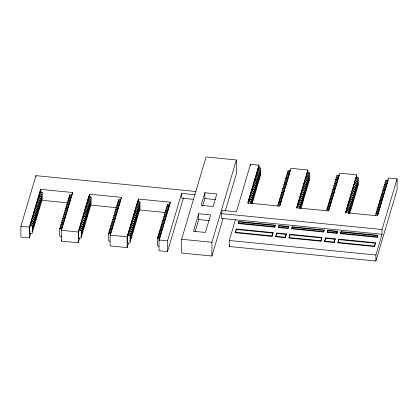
<?xml version="1.0" encoding="UTF-8"?>
<svg xmlns="http://www.w3.org/2000/svg" width="418" height="418" viewBox="0 0 418 418"><rect width="100%" height="100%" fill="white"/><g stroke="black" fill="none" stroke-linecap="round" stroke-linejoin="round"><path stroke-width="0.63" d="M30.686 233.61L29.396 237.946L20.9 237.105L20.9 226.31L35.958 175.649L196.032 191.507M29.396 237.946L29.396 227.152L40.63 189.354L72.507 192.515L72.507 194.417M31.935 231.441L32.975 231.144L32.975 223.599L30.373 224.346L32.395 225.548L32.395 233.098L29.793 233.845L29.793 226.295L40.232 191.167L42.255 192.369L42.255 199.919M79.739 237.832L78.265 242.79L61.274 241.102L61.274 230.308L72.507 192.515M61.274 241.102L61.639 239.864M78.265 242.79L78.265 231.995L89.499 194.198L121.372 197.353L121.372 198.623M80.799 236.285L81.839 235.987L81.839 228.437L79.242 229.184L81.259 230.391L81.259 237.936L78.662 238.683L78.662 231.138L89.102 196.005L91.124 197.212L91.124 204.757M128.42 243.292L127.129 247.628L110.138 245.946L110.138 235.151L121.372 197.353M110.535 235.553L110.535 234.294L120.98 199.167L118.378 199.914L118.378 201.8M127.129 247.628L127.129 236.834L138.363 199.036L170.241 202.197L170.241 203.467M128.107 235.287L128.107 234.028L130.129 235.235L130.129 242.78L127.527 243.527L127.527 235.977L137.971 200.849L139.988 202.056L139.988 209.601M183.486 197.855L167.503 251.631L159.007 250.79L159.007 239.995L170.241 202.197M159.404 240.397L159.404 239.138L169.844 204.005L167.242 204.752L167.242 206.638M167.503 251.631L167.503 240.836L181.605 193.388L195.081 194.725M223.034 218.619L211.916 256.03L181.621 253.026L181.621 239.274L206.084 156.969L236.379 159.974L236.379 173.726L225.26 211.137M198.66 213.718L193.445 231.264L205.395 232.45L210.609 214.904L198.66 213.718L198.66 219.544L195.06 231.645M204.893 192.735L201.152 205.327L213.107 206.508L216.848 193.921L204.893 192.735L204.893 198.56L202.756 205.755M211.916 256.03L211.916 242.273L236.379 159.974M258.993 165.173L247.759 202.97L279.637 206.126L290.871 168.334L307.862 170.016L296.628 207.814L328.501 210.97L339.735 173.172L356.726 174.86L345.493 212.652L377.37 215.813L388.604 178.016L397.1 178.857L382.042 229.519L382.042 234.294L221.321 218.374L221.321 213.598L222.277 210.379L236.395 211.78L250.497 164.331L258.993 165.173L258.993 167.712M397.1 178.857L397.1 189.652L375.886 261.031L229.283 246.505L229.283 240.486L235.439 219.769M229.283 246.505L229.649 245.261M235.428 232.272L236.4 228.991L273.038 232.622L272.061 236.379L235.428 232.748L235.428 232.272L272.061 235.898L273.038 232.622M238.161 223.076L238.631 221.493L275.269 225.119L274.793 227.183L238.161 223.552L238.161 223.076L274.793 226.708L275.269 225.119M235.428 232.748L236.4 228.991M238.161 223.552L238.631 221.493M248.156 203.373L248.156 202.113L258.596 166.986L260.618 168.188L260.618 175.738L259.578 176.035M275.796 236.269L276.773 232.988L286.293 233.934L285.322 237.69L275.796 236.75L275.796 236.269L285.322 237.215L286.293 233.934M278.529 227.078L279.005 225.49L288.524 226.436L288.054 228.5L278.529 227.554L278.529 227.078L288.054 228.019L288.524 226.436M275.796 236.75L276.773 232.988M278.529 227.554L279.005 225.49M297.02 208.216L297.02 206.957L307.465 171.829L309.487 173.031L309.487 180.576L308.447 180.879M289.057 237.586L290.029 234.305L321.907 237.461L320.93 241.217L289.057 238.061L289.057 237.586L320.93 240.742L321.907 237.461M291.79 228.39L292.26 226.802L324.133 229.963L323.663 232.027L291.79 228.865L291.79 228.39L323.663 231.546L324.133 229.963M289.057 238.061L290.029 234.305M291.79 228.865L292.26 226.802M324.666 241.113L325.643 237.832L335.163 238.777L334.186 242.534L324.666 241.588L324.666 241.113L334.186 242.053L335.163 238.777M327.399 231.917L327.869 230.334L337.394 231.274L336.918 233.338L327.399 232.398L327.399 231.917L336.918 232.863L337.394 231.274M324.666 241.588L325.643 237.832M327.399 232.398L327.869 230.334M345.89 213.055L345.89 211.801L356.335 176.668L358.351 177.875L358.351 185.42M337.922 242.424L338.899 239.143L375.536 242.774L374.559 246.531L337.922 242.905L337.922 242.424L374.559 246.056L375.536 242.774M340.654 233.234L341.125 231.645L377.762 235.277L377.292 237.34L340.654 233.709L340.654 233.234L377.292 236.86L377.762 235.277M337.922 242.905L338.899 239.143M340.654 233.709L341.125 231.645M375.886 261.031L375.886 255.011L382.042 234.294M42.255 192.369L39.653 193.116L41.675 194.323L41.675 201.868L40.635 202.166M39.073 196.956L39.073 195.07L41.675 194.323M41.095 203.822L41.095 196.272L38.493 197.019L40.515 198.226L40.515 205.771M40.515 198.226L37.913 198.973L39.935 200.175L39.935 207.725L38.895 208.023M37.333 202.181L37.333 200.922L39.935 200.175M39.355 209.674L39.355 202.129L36.753 202.876L38.775 204.083L38.775 211.628L37.735 211.926M69.508 196.956L69.508 195.07L72.11 194.323L61.665 229.456L59.649 228.249L59.649 235.794L61.665 237.001M38.775 204.083L36.173 204.825L38.195 206.032L38.195 213.577L37.155 213.88M68.928 198.911L68.928 197.024L71.53 196.277L69.508 195.07M35.593 208.039L35.593 206.779L38.195 206.032M68.348 200.859L68.348 198.973L70.95 198.226L68.928 197.024M37.615 215.531L37.615 207.986L35.013 208.734L37.035 209.935L37.035 217.48L35.995 217.783M67.768 202.814L67.768 200.927L70.37 200.18L68.348 198.973M34.433 211.942L34.433 210.682L37.035 209.935M67.188 204.763L67.188 202.876L69.79 202.129L67.768 200.927M36.455 219.434L36.455 211.889L33.853 212.637L35.875 213.838L35.875 221.383L34.835 221.686M91.124 197.212L88.522 197.96L90.544 199.167L90.544 206.711L89.504 207.009M66.608 207.344L66.608 204.83L69.21 204.083L67.188 202.876M35.875 213.838L33.273 214.586L35.295 215.792L35.295 223.337L34.255 223.635M87.942 201.168L87.942 199.909L90.544 199.167M66.028 208.666L66.028 206.779L68.63 206.032L66.608 204.83M32.693 217.794L32.693 216.54L35.295 215.792M87.362 203.122L87.362 201.863L89.964 201.115L89.964 208.66M65.448 210.62L65.448 208.734L68.05 207.986L66.028 206.779M34.715 225.292L34.715 217.741L32.113 218.489L34.135 219.696L34.135 227.24L33.095 227.538M88.344 210.912L89.384 210.615L89.384 203.07L86.782 203.817L88.804 205.019L88.804 212.563L87.764 212.866M64.868 212.569L64.868 210.682L67.47 209.935L65.448 208.734M31.533 222.329L31.533 220.443L34.135 219.696M86.202 207.025L86.202 205.766L88.804 205.019M64.288 214.523L64.288 212.637L66.89 211.889L64.868 210.682M30.953 223.651L30.953 222.392L33.555 221.644L33.555 229.195M88.224 214.518L88.224 206.973L85.622 207.72L87.644 208.922L87.644 216.467L86.604 216.77M63.708 216.472L63.708 214.586L66.31 213.838L64.288 212.637M85.042 211.555L85.042 209.669L87.644 208.922M63.128 218.426L63.128 216.54L65.73 215.792L63.708 214.586M29.793 226.295L32.395 225.548M117.798 203.749L117.798 201.863L120.4 201.115L118.378 199.914M87.064 218.421L87.064 210.876L84.462 211.623L86.484 212.825L86.484 220.375M62.548 220.38L62.548 218.489L65.151 217.747L63.128 216.54M117.218 205.703L117.218 203.817L119.82 203.07L117.798 201.863M86.484 212.825L83.882 213.572L85.904 214.779L85.904 222.324L84.859 222.622M61.968 222.329L61.968 220.443L64.571 219.696L62.548 218.489M116.638 207.652L116.638 205.766L119.24 205.019L117.218 203.817M83.302 216.78L83.302 215.526L85.904 214.779M61.389 224.283L61.389 222.392L63.991 221.65L61.968 220.443M116.058 209.606L116.058 207.72L118.655 206.973L116.638 205.766M85.324 224.278L85.324 216.728L82.722 217.475L84.744 218.682L84.744 226.227L83.699 226.525M60.809 226.232L60.809 224.346L63.411 223.599L61.389 222.392M139.988 202.056L137.391 202.803L139.408 204.005L139.408 211.55L138.368 211.853M115.478 211.555L115.478 209.669L118.075 208.922L116.058 207.72M84.744 218.682L82.142 219.429L84.164 220.631L84.164 228.181M258.016 170.194L258.016 168.935L260.618 168.188M60.229 228.186L60.229 226.3L62.831 225.553L60.809 224.346M136.811 206.011L136.811 204.752L139.408 204.005M114.898 213.509L114.898 211.623L117.495 210.876L115.478 209.669M81.562 222.637L81.562 221.378L84.164 220.631M260.038 177.687L260.038 170.142L257.436 170.889L259.458 172.096L259.458 179.641L258.418 179.939M59.649 228.249L62.245 227.502L60.229 226.3M138.828 213.504L138.828 205.959L136.231 206.706L138.248 207.908L138.248 215.458L137.209 215.756M114.318 215.463L114.318 213.572L116.915 212.83L114.898 211.623M83.584 230.13L83.584 222.585L80.982 223.332L82.999 224.534L82.999 232.084L81.959 232.382M256.856 174.729L256.856 172.838L259.458 172.096M138.248 207.908L135.651 208.655L137.668 209.862L137.668 217.407M113.738 217.412L113.738 215.526L116.335 214.779L114.318 213.572M80.402 226.54L80.402 225.281L82.999 224.534M256.276 176.051L256.276 174.792L258.878 174.045L258.878 181.59M135.071 211.863L135.071 210.609L137.668 209.862M113.153 219.366L113.153 217.475L115.755 216.733L113.738 215.526M82.419 234.033L82.419 226.488L79.822 227.235L81.839 228.437M258.298 183.544L258.298 175.999L255.696 176.746L257.718 177.948L257.718 185.493L256.678 185.796M137.088 219.361L137.088 211.811L134.491 212.558L136.508 213.765L136.508 221.31L135.469 221.608M112.573 221.315L112.573 219.429L115.175 218.682L113.153 217.475M255.116 179.954L255.116 178.695L257.718 177.948M133.906 215.766L133.906 214.512L136.508 213.765M111.993 223.269L111.993 221.383L114.595 220.636L112.573 219.429M287.871 172.775L287.871 170.889L290.473 170.142L280.029 205.275L278.012 204.068L278.012 206.586M78.662 231.138L81.259 230.391M254.536 181.903L254.536 180.649L257.138 179.902L257.138 187.447M166.662 208.592L166.662 206.706L169.264 205.959L167.242 204.752M135.928 223.264L135.928 215.714L133.326 216.461L135.348 217.668L135.348 225.213L134.309 225.511M111.413 225.218L111.413 223.332L114.015 222.585L111.993 221.383M287.291 174.729L287.291 172.843L289.893 172.096L287.871 170.889M255.518 189.699L256.558 189.396L256.558 181.851L253.956 182.598L255.978 183.805L255.978 191.35L254.938 191.648M166.082 211.174L166.082 208.655L168.684 207.913L166.662 206.706M135.348 217.668L132.746 218.415L134.768 219.617L134.768 227.167L133.729 227.465M110.833 227.173L110.833 225.286L113.435 224.539L111.413 223.332M286.711 177.31L286.711 174.792L289.313 174.045L287.291 172.843M253.376 185.806L253.376 184.552L255.978 183.805M165.502 212.496L165.502 210.609L168.104 209.862L166.082 208.655M132.166 221.624L132.166 220.364L134.768 219.617M110.253 229.121L110.253 227.235L112.855 226.488L110.833 225.286M286.131 178.632L286.131 176.746L288.733 175.999L286.711 174.792M255.398 193.304L255.398 185.754L252.796 186.501L254.818 187.708L254.818 195.253L253.778 195.551M164.922 214.45L164.922 212.563L167.524 211.816L165.502 210.609M134.188 229.116L134.188 221.571L131.586 222.319L133.608 223.52L133.608 231.07L132.569 231.368M109.673 231.076L109.673 229.189L112.275 228.442L110.253 227.235M285.551 180.581L285.551 178.695L288.154 177.948L286.131 176.746M252.216 189.709L252.216 188.455L254.818 187.708M164.342 217.026L164.342 214.512L166.944 213.765L164.922 212.563M131.006 226.154L131.006 224.267L133.608 223.52M306.885 175.037L306.885 173.778L309.487 173.031M109.093 233.025L109.093 231.138L111.695 230.391L109.673 229.189M284.971 183.162L284.971 180.649L287.574 179.902L285.551 178.695M254.238 197.207L254.238 189.657L251.636 190.404L253.658 191.611L253.658 199.156L252.618 199.454M163.762 218.353L163.762 216.467L166.364 215.719L164.342 214.512M130.426 227.481L130.426 226.222L133.028 225.474L133.028 233.019M308.907 182.53L308.907 174.985L306.305 175.732L308.327 176.934L308.327 184.479L307.287 184.782M110.028 241.541L108.513 240.637L108.513 233.092L111.115 232.345L109.093 231.138M284.392 184.484L284.392 182.598L286.994 181.851L284.971 180.649M253.658 191.611L251.056 192.358L253.078 193.56L253.078 201.11L252.038 201.408M163.182 220.302L163.182 218.415L165.784 217.668L163.762 216.467M131.409 235.271L132.449 234.973L132.449 227.423L129.846 228.171L131.869 229.377L131.869 236.922L130.829 237.22M305.725 178.941L305.725 177.681L308.327 176.934M283.812 186.438L283.812 184.552L286.414 183.805L284.392 182.598M250.476 195.567L250.476 194.307L253.078 193.56M162.602 222.883L162.602 220.37L165.204 219.622L163.182 218.415M129.267 231.384L129.267 230.125L131.869 229.377M307.747 186.433L307.747 178.888L305.145 179.636L307.167 180.837L307.167 188.387L306.122 188.685M283.232 188.393L283.232 186.501L285.834 185.759L283.812 184.552M252.498 203.059L252.498 195.514L249.896 196.261L251.918 197.463L251.918 203.754M162.022 224.205L162.022 222.319L164.624 221.571L162.602 220.37M131.289 238.877L131.289 231.326L128.687 232.074L130.709 233.281L130.709 240.825L129.669 241.129M307.167 180.837L304.565 181.584L306.587 182.791L306.587 190.336L305.542 190.634M282.652 190.342L282.652 188.455L285.254 187.708L283.232 186.501M249.316 199.47L249.316 198.21L251.918 197.463M161.442 226.159L161.442 224.273L164.044 223.525L162.022 222.319M128.107 234.028L130.709 233.281M303.985 184.793L303.985 183.539L306.587 182.791M282.072 192.296L282.072 190.409L284.674 189.662L282.652 188.455M248.736 201.424L248.736 200.165L251.338 199.417L251.338 203.19M160.862 228.74L160.862 226.222L163.464 225.474L161.442 224.273M336.741 177.619L336.741 175.732L339.338 174.985L328.898 210.113L326.876 208.911L326.876 210.797M127.527 235.977L130.129 235.235M306.007 192.29L306.007 184.74L303.405 185.487L305.427 186.694L305.427 194.239L304.382 194.537M281.492 194.872L281.492 192.358L284.094 191.611L282.072 190.409M248.156 202.113L250.758 201.366L250.758 203.252M160.282 230.062L160.282 228.176L162.884 227.429L160.862 226.222M336.161 180.2L336.161 177.681L338.758 176.934L336.741 175.732M302.825 189.328L302.825 187.442L305.427 186.694M280.912 196.199L280.912 194.313L283.508 193.565L281.492 192.358M159.702 232.011L159.702 230.125L162.304 229.377L160.282 228.176M335.581 181.522L335.581 179.636L338.178 178.888L336.161 177.681M302.245 190.65L302.245 189.391L304.847 188.643L304.847 196.194M280.332 198.148L280.332 196.261L282.929 195.514L280.912 194.313M159.122 234.592L159.122 232.079L161.724 231.332L159.702 230.125M335.001 183.476L335.001 181.584L337.598 180.842L335.581 179.636M304.262 198.142L304.262 190.598L301.665 191.345L303.682 192.546L303.682 200.097L302.642 200.394M279.752 200.729L279.752 198.216L282.349 197.468L280.332 196.261M158.542 235.914L158.542 234.028L161.144 233.281L159.122 232.079M334.416 186.052L334.416 183.539L337.018 182.791L335.001 181.584M301.085 194.553L301.085 193.294L303.682 192.546M279.172 202.051L279.172 200.165L281.769 199.417L279.752 198.216M358.351 177.875L355.755 178.622L357.771 179.824L357.771 187.374M157.962 237.868L157.962 235.982L160.564 235.235L158.542 234.028M333.836 187.379L333.836 185.493L336.438 184.746L334.416 183.539M303.102 202.046L303.102 194.501L300.505 195.248L302.522 196.45L302.522 204L301.482 204.297M278.592 204.005L278.592 202.119L281.189 201.371L279.172 200.165M357.771 179.824L355.169 180.571L357.191 181.778L357.191 189.323L356.152 189.62M158.897 246.385L157.382 245.481L157.382 237.931L159.984 237.184L157.962 235.982M333.256 189.328L333.256 187.442L335.858 186.694L333.836 185.493M302.522 196.45L299.925 197.197L301.942 198.404L301.942 205.949M278.012 204.068L280.609 203.32L278.592 202.119M354.589 183.779L354.589 182.525L357.191 181.778M332.676 191.282L332.676 189.396L335.278 188.649L333.256 187.442M299.345 200.41L299.345 199.151L301.942 198.404M356.611 191.277L356.611 183.727L354.009 184.474L356.031 185.681L356.031 193.226L354.992 193.524M332.096 193.231L332.096 191.345L334.698 190.598L332.676 189.396M301.362 207.903L301.362 200.353L298.76 201.1L300.782 202.307L300.782 208.598M356.031 185.681L353.429 186.428L355.452 187.63L355.452 195.18M331.516 195.185L331.516 193.299L334.118 192.552L332.096 191.345M298.18 204.313L298.18 203.054L300.782 202.307M352.849 189.636L352.849 188.377L355.452 187.63M330.936 197.134L330.936 195.248L333.538 194.501L331.516 193.299M300.202 208.66L300.202 204.261L297.6 205.003L299.622 206.21L299.622 208.096M385.605 182.462L385.605 180.576L388.207 179.829L377.767 214.956L375.745 213.75L375.745 215.641M354.872 197.129L354.872 189.584L352.269 190.331L354.292 191.533L354.292 199.083L353.252 199.381M330.356 199.088L330.356 197.202L332.958 196.455L330.936 195.248M297.02 206.957L299.622 206.21M385.025 184.411L385.025 182.525L387.627 181.778L385.605 180.576M351.69 193.539L351.69 192.28L354.292 191.533M329.776 201.037L329.776 199.151L332.378 198.404L330.356 197.202M384.445 186.365L384.445 184.479L387.047 183.732L385.025 182.525M353.712 201.032L353.712 193.487L351.11 194.234L353.132 195.436L353.132 202.986L352.092 203.284M329.196 202.991L329.196 201.105L331.798 200.358L329.776 199.151M383.865 188.946L383.865 186.428L386.467 185.681L384.445 184.479M353.132 195.436L350.53 196.183L352.552 197.39L352.552 204.935L351.512 205.233M328.616 204.94L328.616 203.054L331.218 202.307L329.196 201.105M383.285 190.268L383.285 188.382L385.887 187.635L383.865 186.428M349.95 199.396L349.95 198.137L352.552 197.39M328.036 206.894L328.036 205.008L330.638 204.261L328.616 203.054M382.705 192.217L382.705 190.331L385.307 189.584L383.285 188.382M351.972 206.889L351.972 199.344L349.37 200.086L351.392 201.293L351.392 208.838L350.352 209.141M327.456 209.475L327.456 206.957L330.058 206.21L328.036 205.008M382.125 194.171L382.125 192.285L384.727 191.538L382.705 190.331M348.79 203.3L348.79 202.04L351.392 201.293M326.876 208.911L329.478 208.164L327.456 206.957M381.545 196.12L381.545 194.234L384.147 193.487L382.125 192.285M348.21 205.248L348.21 203.989L350.812 203.247L350.812 210.792M380.965 198.075L380.965 196.188L383.567 195.441L381.545 194.234M349.192 213.044L350.232 212.741L350.232 205.196L347.63 205.943L349.652 207.15L349.652 213.436M380.385 200.023L380.385 198.137L382.987 197.39L380.965 196.188M347.05 209.152L347.05 207.898L349.652 207.15M379.805 201.978L379.805 200.091L382.407 199.344L380.385 198.137M349.072 213.504L349.072 209.099L346.47 209.846L348.492 211.053L348.492 213.567M379.225 203.927L379.225 202.04L381.827 201.293L379.805 200.091M345.89 211.801L348.492 211.053M378.645 205.881L378.645 203.994L381.247 203.247L379.225 202.04M378.065 207.83L378.065 205.943L380.667 205.196L378.645 203.994M377.485 209.784L377.485 207.898L380.087 207.15L378.065 205.943M376.905 211.733L376.905 209.846L379.507 209.099L377.485 207.898M376.325 213.687L376.325 211.801L378.927 211.053L376.905 209.846M375.745 213.75L378.347 213.002L376.325 211.801M204.893 198.56L215.589 199.621M193.795 199.376L181.605 198.163L181.605 193.388M221.321 213.598L382.042 229.519M41.904 200.274L68.045 202.866M90.774 205.118L116.909 207.709M139.643 209.961L165.779 212.548M238.631 221.968L275.269 225.6M279.005 225.966L288.524 226.911M292.26 227.282L324.133 230.438M327.869 230.809L337.394 231.755M341.125 232.121L377.762 235.752M198.66 219.544L209.35 220.605M236.4 229.466L273.038 233.098M276.773 233.469L286.293 234.409M290.029 234.78L321.907 237.941M325.643 238.307L335.163 239.253M338.899 239.624L375.536 243.255M229.283 240.486L375.886 255.011M181.621 239.274L211.916 242.273M20.9 226.31L29.396 227.152M61.274 230.308L78.265 231.995M110.138 235.151L127.129 236.834M159.007 239.995L167.503 240.836M354.589 182.525L356.611 183.727M352.849 188.377L354.872 189.584M351.69 192.28L353.712 193.487M349.95 198.137L351.972 199.344M306.885 173.778L308.907 174.985M348.79 202.04L350.812 203.247M305.725 177.681L307.747 178.888M348.21 203.989L350.232 205.196M347.05 207.898L349.072 209.099M303.985 183.539L306.007 184.74M302.825 187.442L304.847 188.643M302.245 189.391L304.262 190.598M301.085 193.294L303.102 194.501M258.016 168.935L260.038 170.142M256.856 172.838L258.878 174.045M299.345 199.151L301.362 200.353M256.276 174.792L258.298 175.999M298.18 203.054L300.202 204.261M255.116 178.695L257.138 179.902M254.536 180.649L256.558 181.851M253.376 184.552L255.398 185.754M252.216 188.455L254.238 189.657M250.476 194.307L252.498 195.514M249.316 198.21L251.338 199.417M248.736 200.165L250.758 201.366M136.811 204.752L138.828 205.959M135.071 210.609L137.088 211.811M133.906 214.512L135.928 215.714M132.166 220.364L134.188 221.571M157.382 237.931L159.404 239.138M131.006 224.267L133.028 225.474M87.942 199.909L89.964 201.115M130.426 226.222L132.449 227.423M87.362 201.863L89.384 203.07M129.267 230.125L131.289 231.326M86.202 205.766L88.224 206.973M85.042 209.669L87.064 210.876M83.302 215.526L85.324 216.728M108.513 233.092L110.535 234.294M39.073 195.07L41.095 196.272M81.562 221.378L83.584 222.585M80.402 225.281L82.419 226.488M37.333 200.922L39.355 202.129M35.593 206.779L37.615 207.986M34.433 210.682L36.455 211.889M32.693 216.54L34.715 217.741M31.533 220.443L33.555 221.644M30.953 222.392L32.975 223.599M377.292 236.86L377.292 237.34M374.559 246.056L374.559 246.531M356.726 174.86L356.726 176.762M356.335 176.668L356.335 178.554M336.918 232.863L336.918 233.338M334.186 242.053L334.186 242.534M323.663 231.546L323.663 232.027M320.93 240.742L320.93 241.217M307.862 170.016L307.862 172.556M288.054 228.019L288.054 228.5M285.322 237.215L285.322 237.69M274.793 226.708L274.793 227.183M272.061 235.898L272.061 236.379M250.497 164.331L250.497 165.601M138.363 199.036L138.363 201.581M89.499 194.198L89.499 196.737M89.102 196.005L89.102 197.265M40.63 189.354L40.63 191.893M40.232 191.167L40.232 192.426M35.958 175.649L35.958 176.84"/></g></svg>
